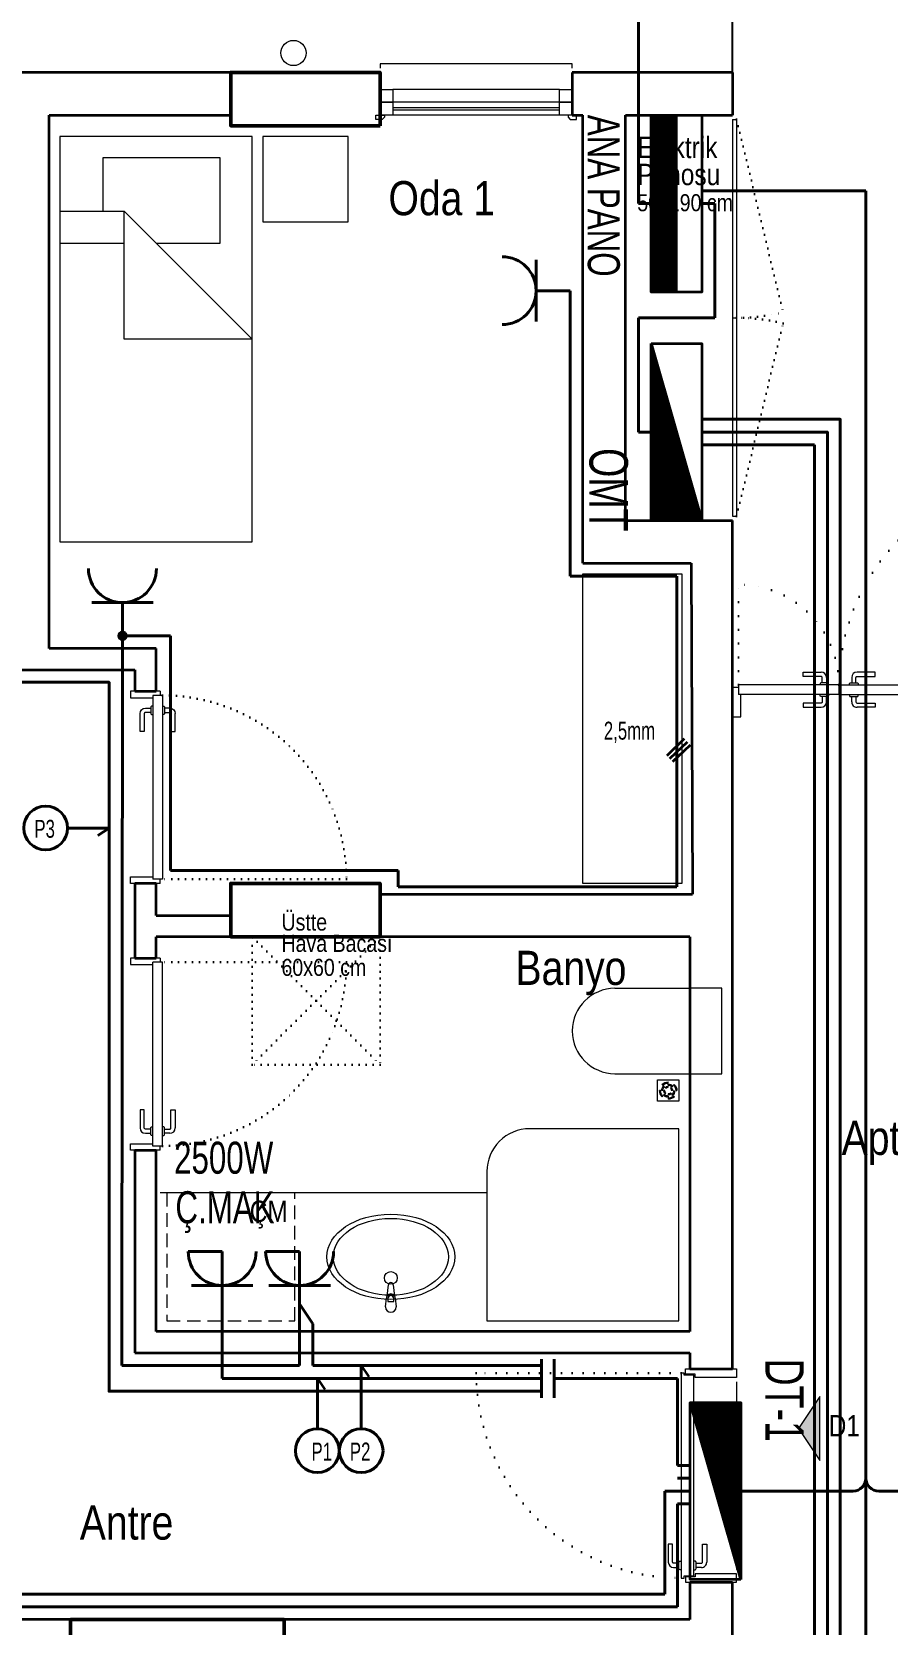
# Model space of a CAD drawing. Header units: millimetres. Extents: x 1852829 to 1882754, y -270850 to -231658.
# Drawn here: x 1857970 to 1858371, y -252377 to -251630 of the extents above; entities that cross this region are included whole.
import ezdxf
from ezdxf.enums import TextEntityAlignment as Align

# ---------------------------------------------------------------- set-up
doc = ezdxf.new("R2010")
doc.units = ezdxf.units.MM
for name, pattern in [('CONTINOUS', [0]), ('CONTINU', [0]), ('DOT', [0.25, 0, -0.25]), ('izdüşüm arka', [3.175, 0, -3.175]), ('izdüşüm ön', [9.525, 6.35, -3.175])]:
    doc.linetypes.add(name, pattern=pattern)
for name, color, linetype, lineweight in [('a_ba', 6, 'Continuous', 50), ('a_doğrama', 251, 'Continuous', 20), ('a_duvar', 251, 'Continuous', 35), ('a_görünüş', 32, 'Continuous', 25), ('a_görünüş_ince', 8, 'Continuous', 20), ('a_izdüşüm_arka', 251, 'izdüşüm arka', 30), ('a_izdüşüm_ön', 6, 'izdüşüm ön', 9), ('a_not_mahal', 253, 'Continuous', 5), ('a_not_misc', 144, 'Continuous', 5), ('a_not_text', 7, 'Continuous', 13), ('a_tefriş', 8, 'Continuous', 20), ('Aydınlatma', 4, 'CONTINOUS', 35), ('m_yib', 65, 'Continuous', 20), ('Priz', 6, 'CONTINOUS', 40)]:
    doc.layers.add(name, color=color, linetype=linetype, lineweight=lineweight)
doc.styles.add('Grupcad', font='arial.ttf', dxfattribs={"width": 0.7})
doc.styles.add('OL', font='tsimplex.shx', dxfattribs={"width": 0.8, "height": 12})
doc.styles.add('ROMANTUR', font='arial.ttf', dxfattribs={"width": 0.7})
doc.styles.get("Standard").update_dxf_attribs({"font": 'ARIALN.TTF'})

# ---------------------------------------------------------------- blocks, each defined once
blk = doc.blocks.new('K1')
at = {"layer": 'a_doğrama', "color": 251}
for points in [[(-17.5, -2.5), (-22, -2.5), (-22, 0), (2, 0), (2, -4), (-17.5, -4), (-17.5, -2.5)], [(-27.5, -93.1), (-25, -93.1)], [(-17.5, -97.5), (-22, -97.5), (-22, -100), (2, -100), (2, -96), (-17.5, -96), (-17.5, -97.5)], [(-14.5, -93.1), (-17, -93.1)]]:
    blk.add_lwpolyline(points, dxfattribs=at)
blk.add_lwpolyline([(-18, -14), (-18, -4), (-18, -3), (-22.5, -3), (-22.5, -2.5), (-22.5, -2), (-24, -2), (-24, -2.5), (-24, -12.5), (-24, -88), (-24, -97.5), (-24, -98), (-22.5, -98), (-22.5, -97.5), (-22.5, -97), (-18, -97), (-18, -96), (-18, -86.5)], close=True, dxfattribs=at)
for points in [[(-25, -91.1), (-27.5, -91.1, -0.414214), (-28, -90.6), (-28, -82.1), (-30, -82.1), (-30, -90.6)], [(-17, -91.1), (-14.5, -91.1, 0.414214), (-14, -90.6), (-14, -82.1), (-12, -82.1), (-12, -90.6)], [(-24, -94.1), (-24.5, -94.1, -0.414214), (-25, -93.6), (-25, -90.6, -0.414214), (-24.5, -90.1), (-24, -90.1)], [(-18, -94.1), (-17.5, -94.1, 0.414214), (-17, -93.6), (-17, -90.6, 0.414214), (-17.5, -90.1), (-18, -90.1)]]:
    blk.add_lwpolyline(points, format="xyb", dxfattribs=at)
for centre, start, end in [((-27.5, -90.6), 180, 270), ((-14.5, -90.6), 270, 0)]:
    blk.add_arc(centre, 2.5, start, end, dxfattribs=at)
at = {"layer": 'a_görünüş_ince', "color": 251}
blk.add_line((2, -6), (2, -94), dxfattribs=at)
at = {"layer": 'a_izdüşüm_arka', "color": 251, "linetype": 'DOT', "ltscale": 20}
blk.add_line((-24, -2), (-120, -2), dxfattribs=at)
blk.add_arc((-24, -2), 96, 180, 270, dxfattribs=at)
blk = doc.blocks.new('kapı_c_blok')
at = {"layer": 'a_doğrama', "linetype": 'Continuous'}
for p, q in [((54.9, 15), (7.9, 15)), ((7.9, 15), (7.9, 10.5)), ((54.9, 15), (54.9, 10.5)), ((55.1, 15), (152.1, 15)), ((55.1, 15), (55.1, 10.5)), ((152.1, 15), (152.1, 10.5)), ((5, 14), (7.9, 14)), ((5, 14), (5, 12)), ((54.9, 10.5), (7.9, 10.5)), ((55.1, 10.5), (152.1, 10.5)), ((155, 14), (152.1, 14)), ((155, 14), (155, 12))]:
    blk.add_line(p, q, dxfattribs=at)
at = {"layer": 'a_doğrama'}
for points in [[(47.1, 16), (47.1, 18.5, 0.414214), (46.6, 19), (38.1, 19), (38.1, 21), (46.6, 21)], [(50.1, 15), (50.1, 15.5, 0.414214), (49.6, 16), (46.6, 16, 0.414214), (46.1, 15.5), (46.1, 15)], [(59.9, 15), (59.9, 15.5, -0.414214), (60.4, 16), (63.4, 16, -0.414214), (63.9, 15.5), (63.9, 15)], [(62.9, 16), (62.9, 18.5, -0.414214), (63.4, 19), (71.9, 19), (71.9, 21), (63.4, 21)], [(47.1, 9.5), (47.1, 7, -0.414214), (46.6, 6.5), (38.1, 6.5), (38.1, 4.5), (46.6, 4.5)], [(50.1, 10.5), (50.1, 10, -0.414214), (49.6, 9.5), (46.6, 9.5, -0.414214), (46.1, 10), (46.1, 10.5)], [(59.9, 10.5), (59.9, 10, 0.414214), (60.4, 9.5), (63.4, 9.5, 0.414214), (63.9, 10), (63.9, 10.5)], [(62.9, 9.5), (62.9, 7, 0.414214), (63.4, 6.5), (71.9, 6.5), (71.9, 4.5), (63.4, 4.5)]]:
    blk.add_lwpolyline(points, format="xyb", dxfattribs=at)
for points in [[(49.1, 18.5), (49.1, 16)], [(60.9, 18.5), (60.9, 16)], [(49.1, 7), (49.1, 9.5)], [(60.9, 7), (60.9, 9.5)]]:
    blk.add_lwpolyline(points, dxfattribs=at)
at = {"layer": 'a_doğrama', "linetype": 'Continuous'}
for points in [[(5, 2), (5, 0), (9, 0), (9, 10.5)], [(155, 2), (155, 0), (151, 0), (151, 10.5)]]:
    blk.add_lwpolyline(points, dxfattribs=at)
at = {"layer": 'a_doğrama'}
for centre, start, end in [((46.6, 18.5), 359.9992, 89.9992), ((63.4, 18.5), 90.0008, 180.0008), ((46.6, 7), 269.9992, 359.9992), ((63.4, 7), 180.0008, 270.0008)]:
    blk.add_arc(centre, 2.5, start, end, dxfattribs=at)
at = {"layer": 'a_izdüşüm_arka', "ltscale": 2}
for points in [[(152.1, 15), (152.1, 112)], [(7.9, 15), (7.9, 62)]]:
    blk.add_lwpolyline(points, dxfattribs=at)
for centre, radius, start, end in [((152.25, 14.86), 97.14, 90.0857, 179.91802), ((7.9, 15), 47, 359.99854, 90)]:
    blk.add_arc(centre, radius, start, end, dxfattribs=at)
blk = doc.blocks.new('K2')
at = {"layer": 'a_doğrama', "color": 251, "linetype": 'Continuous'}
for p, q in [((-12, 90), (-12, 88.1)), ((-12, 90), (-10, 90)), ((-13, 88.1), (-13, 1.9)), ((-13, 88.1), (-8.5, 88.1)), ((-8.5, 88.1), (-8.5, 1.9)), ((-13, 1.9), (-8.5, 1.9)), ((-12, 0), (-12, 1.9)), ((-12, 0), (-10, 0))]:
    blk.add_line(p, q, dxfattribs=at)
for points in [[(0, 90), (2, 90), (2, 87), (-8.5, 87)], [(0, 0), (2, 0), (2, 3), (-8.5, 3)]]:
    blk.add_lwpolyline(points, dxfattribs=at)
at = {"layer": 'a_doğrama', "color": 251}
for points in [[(-13, 83.1), (-13.5, 83.1, 0.414214), (-14, 82.6), (-14, 79.6, 0.414214), (-13.5, 79.1), (-13, 79.1)], [(-8.5, 83.1), (-8, 83.1, -0.414214), (-7.5, 82.6), (-7.5, 79.6, -0.414214), (-8, 79.1), (-8.5, 79.1)], [(-14, 80.1), (-16.5, 80.1, 0.414214), (-17, 79.6), (-17, 71.1), (-19, 71.1), (-19, 79.6)], [(-7.5, 80.1), (-5, 80.1, -0.414214), (-4.5, 79.6), (-4.5, 71.1), (-2.5, 71.1), (-2.5, 79.6)]]:
    blk.add_lwpolyline(points, format="xyb", dxfattribs=at)
for points in [[(-16.5, 82.1), (-14, 82.1)], [(-5, 82.1), (-7.5, 82.1)]]:
    blk.add_lwpolyline(points, dxfattribs=at)
for centre, start, end in [((-16.5, 79.6), 90, 180), ((-5, 79.6), 0, 90)]:
    blk.add_arc(centre, 2.5, start, end, dxfattribs=at)
at = {"layer": 'a_izdüşüm_arka', "color": 251}
blk.add_lwpolyline([(-99.2, 1.9), (-13, 1.9)], dxfattribs=at)
blk.add_arc((-13, 1.9), 86.2, 89.99996, 180, dxfattribs=at)
blk = doc.blocks.new('klozet')
at = {"layer": 'a_tefriş'}
blk.add_line((20, 0), (-20, 0), dxfattribs=at)
for points in [[(-20, 0), (-20, -15), (20, -15), (20, 0)], [(-20, -50), (-20, -15)], [(20, -50), (20, -15)]]:
    blk.add_lwpolyline(points, dxfattribs=at)
blk.add_arc((0, -50), 20, 180, 360, dxfattribs=at)
blk = doc.blocks.new('90_p_c_blok')
at = {"layer": 'a_doğrama'}
for points in [[(1, 2), (-2, 2), (-2, 0), (2, 0), (2, 1), (1, 2)], [(89, 2), (92, 2), (92, 0), (88, 0), (88, 1), (89, 2)], [(84, -2.5), (6, -2.5)], [(84, -3.5), (6, -3.5)]]:
    blk.add_lwpolyline(points, dxfattribs=at)
for points in [[(0, 0), (6, 0), (6, -6), (0, -6)], [(0, -6), (6, -6), (6, -12), (0, -12)], [(84, 0), (90, 0), (90, -6), (84, -6)], [(84, -6), (90, -6), (90, -12), (84, -12)]]:
    blk.add_lwpolyline(points, close=True, dxfattribs=at)
at = {"layer": 'a_görünüş_ince'}
for points in [[(6, 0), (84, 0)], [(6, -6), (84, -6)], [(6, -6), (84, -6)], [(6, -12), (84, -12)], [(0, -22), (0, -24), (90, -24), (90, -22)]]:
    blk.add_lwpolyline(points, dxfattribs=at)
blk = doc.blocks.new('tefriş_süzgeç')
at = {"layer": 'a_tefriş'}
for p, q in [((5, 0), (-5, 0)), ((-5, 0), (-5, -10)), ((5, -10), (5, 0)), ((-3.62, -5.06), (-4.12, -5.06)), ((-2.62, -5.06), (-3.12, -5.06)), ((-2.55, -2.51), (-2.9, -2.15)), ((-1.96, -3.34), (-2.31, -2.98)), ((-1.87, -6.87), (-2.23, -7.23)), ((-1.62, -5.06), (-2.12, -5.06)), ((-1.17, -6.17), (-1.52, -6.52)), ((-1.15, -3.94), (-1.5, -3.59)), ((-0.16, -2.53), (-0.16, -2.03)), ((-0.06, -1.5), (-0.06, -1)), ((-0.06, -3), (-0.06, -3.5)), ((-0.06, -6.62), (-0.06, -7.12)), ((1.04, -3.96), (1.4, -3.6)), ((1.06, -6.15), (1.41, -6.5)), ((1.5, -5.06), (2, -5.06)), ((1.75, -3.25), (2.1, -2.9)), ((1.77, -6.85), (2.13, -7.2)), ((2.46, -2.54), (2.81, -2.19)), ((2.5, -5.06), (3, -5.06)), ((3.5, -5.06), (4, -5.06)), ((-5, -10), (5, -10)), ((-2.58, -7.58), (-2.93, -7.93)), ((-0.06, -7.62), (-0.06, -8.12)), ((-0.06, -8.62), (-0.06, -9.12)), ((2.49, -7.55), (2.85, -7.9))]:
    blk.add_line(p, q, dxfattribs=at)
for centre, radius, start, end in [((-0.06, -5.06), 4.06, 134.2896, 180), ((-0.06, -5.06), 3.56, 134.2896, 180), ((-0.06, -5.06), 3.06, 180, 225), ((-0.06, -5.06), 2.56, 180, 225), ((-0.38, -4.42), 2.4, 84.59432, 143.20159), ((-0.06, -5.06), 2.06, 134.2896, 180), ((-0.14, -4.97), 2.44, 90.34305, 138.12123), ((-0.06, -5.06), 1.56, 134.2896, 180), ((-0.06, -5.06), 2.06, 225, 270), ((-0.06, -5.06), 1.56, 225, 270), ((-0.06, -5.06), 4.06, 45, 90), ((-0.06, -5.06), 3.56, 45, 90), ((-0.06, -5.06), 2.06, 45, 90), ((-0.06, -5.06), 1.56, 45, 90), ((-0.06, -5.06), 2.56, 270, 315.7104), ((-0.06, -5.06), 3.06, 270, 315.7104), ((-0.06, -5.06), 1.56, 314.2896, 360), ((-0.06, -5.06), 2.06, 314.2896, 360), ((-0.06, -5.06), 2.56, 360, 45), ((-0.06, -5.06), 3.06, 360, 45), ((-0.06, -5.06), 3.56, 314.2896, 360), ((-0.06, -5.06), 4.06, 314.2896, 360), ((-0.06, -5.06), 4.06, 225, 270), ((-0.06, -5.06), 3.56, 225, 270)]:
    blk.add_arc(centre, radius, start, end, dxfattribs=at)
blk = doc.blocks.new('tefriş_yatak tek')
at = {"layer": 'a_tefriş'}
for points in [[(0, -0.45), (-1.9, -0.45), (-1.9, 0.45), (0, 0.45)], [(-1.9, -0.5), (-1.5, -0.5), (-1.5, -0.9), (-1.9, -0.9)]]:
    blk.add_lwpolyline(points, close=True, dxfattribs=at)
for points in [[(-1.55, 0.45), (-1.55, 0.15), (-0.95, -0.45), (-0.95, 0.15), (-1.55, 0.15)], [(-1.4, 0.45), (-1.4, 0.15)], [(-1.4, 0), (-1.4, -0.3), (-1.8, -0.3), (-1.8, 0.25), (-1.55, 0.25)]]:
    blk.add_lwpolyline(points, dxfattribs=at)
blk = doc.blocks.new('KAT PANOSU')
at = {"layer": 'Aydınlatma', "linetype": 'CONTINU'}
h = blk.add_hatch(dxfattribs=at)
h.set_pattern_fill('ANSI31', color=2)
h.set_pattern_definition([(45, (274.5771, -113244.44112), (-0.08838834765, 0.08838834765), [])])
h.paths.add_polyline_path([(41.5, 11.87), (-41.5, -11.87), (41.5, -11.87)])
at = {"layer": 'Aydınlatma', "color": 2, "linetype": 'CONTINU'}
blk.add_line((-41.5, -11.87), (41.5, 11.87), dxfattribs=at)
blk.add_line((-41.5, -11.87), (41.5, 11.87), dxfattribs=at)
blk.add_line((-41.5, -11.87), (41.5, 11.87), dxfattribs=at)
blk.add_line((-41.5, -11.87), (41.5, 11.87), dxfattribs=at)
blk.add_line((-41.5, -11.87), (41.5, 11.87), dxfattribs=at)
blk.add_line((-41.5, -11.87), (41.5, 11.87), dxfattribs=at)
blk.add_lwpolyline([(-41.5, -11.87), (-41.5, 11.87), (41.5, 11.87), (41.5, -11.87)], close=True, dxfattribs=at)
blk.add_lwpolyline([(-41.5, -11.87), (-41.5, 11.87), (41.5, 11.87), (41.5, -11.87)], close=True, dxfattribs=at)
blk.add_lwpolyline([(-41.5, -11.87), (-41.5, 11.87), (41.5, 11.87), (41.5, -11.87)], close=True, dxfattribs=at)
blk.add_lwpolyline([(-41.5, -11.87), (-41.5, 11.87), (41.5, 11.87), (41.5, -11.87)], close=True, dxfattribs=at)
blk.add_lwpolyline([(-41.5, -11.87), (-41.5, 11.87), (41.5, 11.87), (41.5, -11.87)], close=True, dxfattribs=at)
blk.add_lwpolyline([(-41.5, -11.87), (-41.5, 11.87), (41.5, 11.87), (41.5, -11.87)], close=True, dxfattribs=at)
blk = doc.blocks.new('Kapaklı Priz')
at = {"layer": 'Priz', "color": 6, "linetype": 'CONTINU'}
for p, q in [((0, 0), (0, 15.91)), ((0, 15.91), (15.91, 15.91)), ((-14.41, 0), (14.41, 0))]:
    blk.add_line(p, q, dxfattribs=at)
blk.add_arc((0, 15.91), 15.91, 180, 0, dxfattribs=at)
blk = doc.blocks.new('priz')
at = {"layer": 'Priz', "color": 6, "linetype": 'CONTINU'}
blk.add_line((-14.41, 0), (14.41, 0), dxfattribs=at)
blk.add_arc((0, 15.91), 15.91, 180, 0, dxfattribs=at)
blk = doc.blocks.new('BUAT (Enerji)')
at = {"layer": 'Priz', "linetype": 'CONTINU'}
h = blk.add_hatch(color=256, dxfattribs=at)
edge = h.paths.add_edge_path()
edge.add_arc((0, 0), 1.75, 0, 360)
blk.add_circle((0, 0), 1.75, dxfattribs=at)
blk = doc.blocks.new('ANA PANO')
at = {"layer": 'Aydınlatma', "linetype": 'CONTINU'}
h = blk.add_hatch(dxfattribs=at)
h.set_pattern_fill('ANSI31', color=2)
h.set_pattern_definition([(45, (274.5771, -113160.09602), (-0.08838834765, 0.08838834765), [])])
h.paths.add_polyline_path([(41.5, -11.87), (41.5, 0), (-41.5, 0), (-41.5, -11.87)])
at = {"layer": 'Aydınlatma', "color": 2, "linetype": 'CONTINU'}
blk.add_line((41.5, 0), (-41.5, 0), dxfattribs=at)
blk.add_lwpolyline([(-41.5, -11.87), (-41.5, 11.87), (41.5, 11.87), (41.5, -11.87)], close=True, dxfattribs=at)
blk.add_lwpolyline([(-41.5, -11.87), (-41.5, 11.87), (41.5, 11.87), (41.5, -11.87)], close=True, dxfattribs=at)
blk.add_lwpolyline([(-41.5, -11.87), (-41.5, 11.87), (41.5, 11.87), (41.5, -11.87)], close=True, dxfattribs=at)
blk.add_lwpolyline([(-41.5, -11.87), (-41.5, 11.87), (41.5, 11.87), (41.5, -11.87)], close=True, dxfattribs=at)
blk.add_lwpolyline([(-41.5, -11.87), (-41.5, 11.87), (41.5, 11.87), (41.5, -11.87)], close=True, dxfattribs=at)
blk.add_lwpolyline([(-41.5, -11.87), (-41.5, 11.87), (41.5, 11.87), (41.5, -11.87)], close=True, dxfattribs=at)

msp = doc.modelspace()

# ---------------------------------------------------------------- hatches: boundary and pattern name
at = {"layer": 'a_not_misc'}
h = msp.add_hatch(color=256, dxfattribs=at)
h.dxf.hatch_style = 1
h.paths.add_polyline_path([(1858338.67, -252269.81), (1858328.67, -252284.81), (1858338.67, -252299.81)])

# ---------------------------------------------------------------- linework, layer by layer
at = {"layer": 'a_ba', "color": 253}
for points in [[(1858132.71, -251674.37), (1858132.71, -251649.37), (1858062.71, -251649.37), (1858062.71, -251674.37)], [(1858132.71, -252054.37), (1858132.71, -252029.37), (1858062.71, -252029.37), (1858062.71, -252054.37)], [(1858087.71, -252399.37), (1858087.71, -252374.37), (1857987.71, -252374.37), (1857987.71, -252399.37)]]:
    msp.add_lwpolyline(points, close=True, dxfattribs=at)
at = {"layer": 'a_doğrama'}
for points in [[(1858297.71, -251671.37), (1858297.71, -251857.37)], [(1858297.71, -251671.37), (1858299.71, -251671.37)], [(1858299.71, -251671.37), (1858299.71, -251857.37)], [(1858297.71, -251764.37), (1858299.71, -251764.37)], [(1858297.71, -251857.37), (1858299.71, -251857.37)]]:
    msp.add_lwpolyline(points, dxfattribs=at)
at = {"layer": 'a_duvar'}
for p, q in [((1858132.71, -251649.37), (1857947.71, -251649.37)), ((1858297.71, -251649.37), (1858222.71, -251649.37)), ((1857977.71, -251669.37), (1858062.71, -251669.37)), ((1857977.71, -251919.37), (1857977.71, -251669.37)), ((1858222.71, -251669.37), (1858227.71, -251669.37)), ((1858227.71, -251879.37), (1858227.71, -251669.37)), ((1858247.71, -251669.37), (1858297.71, -251669.37)), ((1858247.71, -251859.37), (1858247.71, -251669.37)), ((1858247.71, -251859.37), (1858297.71, -251859.37)), ((1858297.71, -251939.37), (1858297.71, -251859.37)), ((1858227.71, -251879.37), (1858278.37, -251879.37)), ((1858278.37, -251879.37), (1858278.99, -252034.45)), ((1858027.71, -251919.37), (1857977.71, -251919.37)), ((1857897.71, -251929.37), (1857977.71, -251929.37)), ((1857977.71, -251929.37), (1858017.71, -251929.37)), ((1858017.71, -251929.37), (1858017.71, -251939.37)), ((1858297.71, -252256.86), (1858297.71, -251937.37)), ((1858017.71, -252029.37), (1858017.71, -252064.37)), ((1858027.71, -252044.37), (1858027.71, -252029.37)), ((1858132.71, -252034.45), (1858278.99, -252034.45)), ((1858027.71, -252044.37), (1858062.71, -252044.37)), ((1858277.71, -252054.37), (1858027.71, -252054.37)), ((1858027.71, -252064.37), (1858027.71, -252054.37)), ((1858277.71, -252054.37), (1858277.71, -252239.37)), ((1858017.71, -252154.37), (1858017.71, -252249.37)), ((1858027.71, -252239.37), (1858027.71, -252154.37)), ((1858277.71, -252239.37), (1858027.71, -252239.37)), ((1858017.71, -252249.37), (1858277.71, -252249.37)), ((1858277.71, -252249.37), (1858277.71, -252256.86)), ((1858277.71, -252356.86), (1858277.71, -252374.37)), ((1858297.71, -252394.37), (1858297.71, -252356.86)), ((1858277.71, -252374.37), (1857897.71, -252374.37))]:
    msp.add_line(p, q, dxfattribs=at)
for points in [[(1858222.71, -251649.37), (1858222.71, -251669.37)], [(1858297.71, -251649.37), (1858297.71, -251669.37)], [(1858027.71, -251939.37), (1858027.71, -251919.37)], [(1858017.71, -251939.37), (1858027.71, -251939.37)], [(1858027.71, -252029.37), (1858017.71, -252029.37)], [(1858017.71, -252064.37), (1858027.71, -252064.37)], [(1858017.71, -252154.37), (1858027.71, -252154.37)], [(1858277.71, -252256.86), (1858297.71, -252256.86)], [(1858277.71, -252356.86), (1858297.71, -252356.86)]]:
    msp.add_lwpolyline(points, dxfattribs=at)
at = {"layer": 'a_görünüş', "color": 251}
msp.add_lwpolyline([(1858297.71, -251649.37), (1858297.71, -251529.37)], dxfattribs=at)
at = {"layer": 'a_izdüşüm_arka'}
for p, q in [((1858072.71, -252114.37), (1858072.71, -252054.37)), ((1858132.71, -252054.37), (1858132.71, -252114.37)), ((1858132.71, -252114.37), (1858072.71, -252114.37))]:
    msp.add_line(p, q, dxfattribs=at)
for points in [[(1858299.71, -251671.37), (1858321.46, -251761.79)], [(1858299.71, -251857.37), (1858321.46, -251766.94)], [(1858132.71, -252054.37), (1858072.71, -252114.37)], [(1858072.71, -252054.37), (1858132.71, -252114.37)]]:
    msp.add_lwpolyline(points, dxfattribs=at)
for centre, start, end in [((1858299.71, -251671.37), 270, 283.52533), ((1858299.71, -251857.37), 76.47467, 90)]:
    msp.add_arc(centre, 93, start, end, dxfattribs=at)
at = {"layer": 'a_izdüşüm_ön', "color": 251}
msp.add_lwpolyline([(1858032.71, -252234.36), (1858092.71, -252234.36), (1858092.71, -252174.36), (1858032.71, -252174.36)], close=True, dxfattribs=at)
at = {"layer": 'a_not_misc'}
msp.add_lwpolyline([(1858338.67, -252269.81), (1858328.67, -252284.81), (1858338.67, -252299.81), (1858338.67, -252269.81)], close=True, dxfattribs=at)
at = {"layer": 'a_tefriş'}
for p, q in [((1858182.71, -252174.36), (1858029.71, -252174.36)), ((1858135.21, -252227.86), (1858135.61, -252223.67)), ((1858135.93, -252222.72), (1858136.6, -252217.42)), ((1858136.35, -252223.88), (1858136.35, -252225.37)), ((1858138.82, -252217.42), (1858139.48, -252222.72)), ((1858139.07, -252225.37), (1858139.07, -252223.88)), ((1858139.81, -252223.67), (1858140.21, -252227.86)), ((1858136.35, -252225.37), (1858139.07, -252225.37))]:
    msp.add_line(p, q, dxfattribs=at)
msp.add_lwpolyline([(1858227.71, -251884.37), (1858273.99, -251884.37), (1858273.99, -252029.45), (1858227.71, -252029.45)], close=True, dxfattribs=at)
msp.add_lwpolyline([(1858272.71, -252144.36), (1858202.71, -252144.36, 0.414214), (1858182.71, -252164.36), (1858182.71, -252234.36), (1858272.71, -252234.36)], format="xyb", close=True, dxfattribs=at)
msp.add_circle((1858137.71, -252214.24), 3, dxfattribs=at)
msp.add_circle((1858137.71, -252214.24), 3, dxfattribs=at)
for centre, radius, start, end in [((1858137.71, -252217.56), 1.12, 7.13892, 172.86108), ((1858137.71, -252223.86), 2.11, 147.22897, 174.83039), ((1858137.71, -252223.86), 2.11, 32.77103, 147.22897), ((1858137.71, -252223.88), 1.36, 0, 180), ((1858137.71, -252223.86), 2.11, 5.16961, 32.77103), ((1858137.71, -252227.86), 2.5, 180, 0)]:
    msp.add_arc(centre, radius, start, end, dxfattribs=at)
for major_axis in [(30, 0), (27, 0)]:
    msp.add_ellipse((1858137.71, -252204.36), major_axis=major_axis, ratio=0.666667, dxfattribs=at)
at = {"layer": 'Aydınlatma', "color": 3}
for p, q in [((1858267.1, -251969.44), (1858275.36, -251961.54)), ((1858268.48, -251970.88), (1858276.74, -251962.99)), ((1858269.86, -251972.33), (1858278.12, -251964.43))]:
    msp.add_line(p, q, dxfattribs=at)
at = {"layer": 'Aydınlatma'}
for p, q in [((1858005.71, -252003.43), (1858000.48, -252006.97)), ((1858123.81, -252255.36), (1858127.35, -252260.59)), ((1858103.32, -252261.36), (1858106.86, -252266.59))]:
    msp.add_line(p, q, dxfattribs=at)
at = {"layer": 'm_yib'}
msp.add_circle((1858092.11, -251640.26), 5.92, dxfattribs=at)
at = {"layer": 'Priz'}
for p, q in [((1858253.71, -251710.86), (1858253.71, -251213.01)), ((1858259.71, -251710.86), (1858253.71, -251710.86)), ((1858283.45, -251710.86), (1858289.45, -251710.86)), ((1858289.45, -251710.86), (1858289.45, -251764.4)), ((1858221.71, -251751.65), (1858205.77, -251751.65)), ((1858221.71, -251885.37), (1858221.71, -251751.65)), ((1858253.71, -251817.87), (1858253.71, -251764.4)), ((1858253.71, -251764.4), (1858289.45, -251764.4)), ((1858259.71, -251817.87), (1858253.71, -251817.87)), ((1858271.71, -251885.37), (1858221.71, -251885.37)), ((1858271.71, -252030.99), (1858271.71, -251885.37)), ((1858011.97, -251913.37), (1858011.71, -252255.36)), ((1858011.97, -251913.37), (1858034.55, -251913.37)), ((1858034.55, -251913.37), (1858034.55, -252023.37)), ((1858141.17, -252023.37), (1858034.55, -252023.37)), ((1858141.17, -252030.99), (1858141.17, -252023.37)), ((1858271.71, -252030.99), (1858141.17, -252030.99)), ((1858094.97, -252226.42), (1858101.15, -252235.71)), ((1858101.15, -252235.71), (1858101.15, -252255.36)), ((1858208.27, -252252.36), (1858208.27, -252270.36)), ((1858214.27, -252252.36), (1858214.27, -252270.36)), ((1858011.71, -252255.36), (1858094.97, -252255.36)), ((1858278.01, -252302.12), (1858272.01, -252302.12)), ((1858278.01, -252308.12), (1858272.01, -252308.12)), ((1858278.01, -252314.12), (1858266.01, -252314.12)), ((1858266.01, -252314.12), (1858266.01, -252362.37)), ((1858278.01, -252320.12), (1858272.01, -252320.12)), ((1858272.01, -252320.12), (1858272.01, -252368.37)), ((1858119.71, -252362.37), (1857915.46, -252362.37)), ((1858266.01, -252362.37), (1858119.71, -252362.37)), ((1858119.71, -252362.37), (1858119.71, -252362.37)), ((1858113.71, -252368.37), (1857909.46, -252368.37)), ((1858272.01, -252368.37), (1858113.71, -252368.37)), ((1858113.71, -252368.37), (1858113.71, -252368.37))]:
    msp.add_line(p, q, dxfattribs=at)
at = {"layer": 'Priz', "color": 31}
for p, q in [((1858360.27, -251704.86), (1858283.45, -251704.86)), ((1858360.27, -252308.12), (1858360.27, -251704.86)), ((1858360.27, -252418.37), (1858360.27, -252306.57)), ((1858354.27, -252314.12), (1858301.75, -252314.12)), ((1858443.67, -252314.12), (1858366.27, -252314.12))]:
    msp.add_line(p, q, dxfattribs=at)
at = {"layer": 'Priz', "color": 1}
for p in [(1858283.45, -251823.87), (1858336.27, -252400.37)]:
    msp.add_line(p, (1858336.27, -251823.87), dxfattribs=at)
at = {"layer": 'Priz', "linetype": 'CONTINU'}
for p, q in [((1858011.97, -251897.81), (1858011.97, -251913.37)), ((1858058.68, -252217.8), (1858058.68, -252261.36)), ((1858094.97, -252217.8), (1858094.97, -252255.36)), ((1858101.15, -252255.36), (1858208.27, -252255.36)), ((1858058.68, -252261.36), (1858208.27, -252261.36)), ((1858214.27, -252261.36), (1858272.01, -252261.36)), ((1858272.01, -252302.12), (1858272.01, -252261.36))]:
    msp.add_line(p, q, dxfattribs=at)
at = {"layer": 'Priz', "color": 4, "linetype": 'CONTINU'}
for p, q in [((1857986.26, -252003.43), (1858005.71, -252003.43)), ((1858123.81, -252284.98), (1858123.81, -252255.36)), ((1858103.32, -252284.98), (1858103.32, -252261.36))]:
    msp.add_line(p, q, dxfattribs=at)
at = {"layer": 'Priz'}
msp.add_lwpolyline([(1858208.27, -252267.36), (1858005.71, -252267.36), (1858005.71, -251935.15), (1857958.86, -251935.15), (1857958.86, -251675.37), (1857352.35, -251675.37)], dxfattribs=at)
at = {"layer": 'Priz', "color": 1}
for points in [[(1858030.71, -252671.87), (1858030.71, -252470.96), (1858089.31, -252412.37), (1858348.27, -252412.37), (1858348.27, -251811.87), (1858283.45, -251811.87)], [(1858024.71, -252671.87), (1858024.71, -252469.74), (1858024.71, -252468.48), (1858086.82, -252406.37), (1858342.27, -252406.37), (1858342.27, -251817.87), (1858283.45, -251817.87)]]:
    msp.add_lwpolyline(points, dxfattribs=at)
at = {"layer": 'Priz', "color": 4, "linetype": 'CONTINU'}
for centre in [(1857976.01, -252003.43), (1858103.32, -252295.23), (1858123.81, -252295.23)]:
    msp.add_circle(centre, 10.25, dxfattribs=at)
at = {"layer": 'Priz', "color": 31}
for centre, start, end in [((1858354.27, -252308.12), 270, 360), ((1858366.27, -252308.12), 180, 270)]:
    msp.add_arc(centre, 6, start, end, dxfattribs=at)

# ---------------------------------------------------------------- block references
at = {"rotation": 180}
msp.add_blockref('90_p_c_blok', (1858222.71, -251669.37), dxfattribs=at)
at = {"layer": 'a_doğrama'}
msp.add_blockref('kapı_c_blok', (1858292.71, -251951.37), dxfattribs=at)
at = {"layer": 'a_izdüşüm_arka', "ltscale": 5, "xscale": -1, "rotation": 0.0007963121093723657}
msp.add_blockref('K2', (1858017.71, -252029.37), dxfattribs=at)
at = {"layer": 'a_izdüşüm_arka', "ltscale": 5}
for name, p, rotation in [('K2', (1858017.71, -252064.37), 179.9992036878906), ('K1', (1858297.71, -252256.86), 359.9992036878907)]:
    msp.add_blockref(name, p, dxfattribs=dict(at, rotation=rotation))
at = {"layer": 'a_tefriş', "xscale": -100, "yscale": 100, "zscale": 100, "rotation": 90}
msp.add_blockref('tefriş_yatak tek', (1858027.71, -251869.37), dxfattribs=at)
at = {"layer": 'a_tefriş', "color": 113, "rotation": 270.000796339462}
msp.add_blockref('klozet', (1858292.71, -252098.54), dxfattribs=at)
at = {"layer": 'a_tefriş', "xscale": -1, "rotation": 270.0000000000001}
msp.add_blockref('tefriş_süzgeç', (1858272.71, -252126.43), dxfattribs=at)
at = {"layer": 'Aydınlatma', "linetype": 'CONTINU'}
for name, p, rotation in [('ANA PANO', (1858271.58, -251710.86), 270), ('KAT PANOSU', (1858271.58, -251817.87), 270), ('KAT PANOSU', (1858289.88, -252314.12), 90.00000000000001)]:
    msp.add_blockref(name, p, dxfattribs=dict(at, rotation=rotation))
at = {"layer": 'Aydınlatma', "xscale": -1}
for p in [(1858058.68, -252217.8), (1858094.97, -252217.8)]:
    msp.add_blockref('Kapaklı Priz', p, dxfattribs=at)
at = {"layer": 'Priz', "linetype": 'CONTINU', "rotation": 90.00000000000001}
msp.add_blockref('priz', (1858205.77, -251751.65), dxfattribs=at)
at = {"layer": 'Priz', "linetype": 'CONTINU'}
msp.add_blockref('priz', (1858011.97, -251897.81), dxfattribs=at)
at = {"layer": 'Priz', "color": 4, "linetype": 'CONTINU', "rotation": 180}
msp.add_blockref('BUAT (Enerji)', (1858011.97, -251913.37), dxfattribs=at)

# ---------------------------------------------------------------- texts
at = {"layer": 'a_not_mahal'}
for s, height, p in [('Oda 1', 16, (1858136.59, -251716.29)), ('50x190 cm', 8, (1858253.17, -251714.42)), ('Banyo', 16, (1858196.11, -252076.96)), ('Apt. Holü', 16, (1858348.92, -252156.58)), ('ÇM', 10, (1858071.61, -252188.04)), ('Antre', 16, (1857991.99, -252336.87))]:
    msp.add_text(s, height=height, dxfattribs=at).set_placement(p)
at = {"layer": 'a_not_text'}
for s, height, p in [('Elektrik ', 10, (1858253.17, -251689.52)), ('Panosu', 10, (1858253.17, -251702.19)), ('Üstte', 8, (1858086.47, -252051.49)), ('Hava Bacası', 8, (1858086.47, -252061.48)), ('60x60 cm', 8, (1858086.47, -252072.73)), ('D1', 10, (1858342.84, -252288.51))]:
    msp.add_text(s, height=height, dxfattribs=at).set_placement(p)
at = {"layer": 'Aydınlatma', "linetype": 'CONTINU', "style": 'Grupcad', "width": 0.7}
msp.add_text('ANA PANO', height=15, rotation=270, dxfattribs=at).set_placement((1858237.49, -251669.25), align=Align.MIDDLE_LEFT)
at = {"layer": 'Aydınlatma', "linetype": 'CONTINU', "style": 'ROMANTUR', "width": 0.7}
for s, p in [('OMT', (1858239.77, -251844.96)), ('DT-1', (1858322.19, -252271.56))]:
    msp.add_text(s, height=18, rotation=270, dxfattribs=at).set_placement(p, align=Align.MIDDLE_CENTER)
at = {"layer": 'Priz', "color": 3, "linetype": 'CONTINU', "style": 'OL', "width": 0.7}
msp.add_text('2,5mm', height=8.4, dxfattribs=at).set_placement((1858237.5, -251962.02))
at = {"layer": 'Priz', "color": 4, "linetype": 'CONTINU', "style": 'OL', "width": 0.7}
for s, p in [('P3', (1857970.72, -252008)), ('P1', (1858100.55, -252299.8)), ('P2', (1858118.52, -252299.8))]:
    msp.add_text(s, height=8.4, dxfattribs=at).set_placement(p)
at = {"layer": 'Priz', "color": 4, "linetype": 'CONTINU', "style": 'Grupcad', "width": 0.7}
for s, p in [('2500W', (1858036.16, -252157.92)), ('Ç.MAK', (1858036.78, -252181.13))]:
    msp.add_text(s, height=15, dxfattribs=at).set_placement(p, align=Align.MIDDLE_LEFT)

doc.saveas('drawing.dxf')
